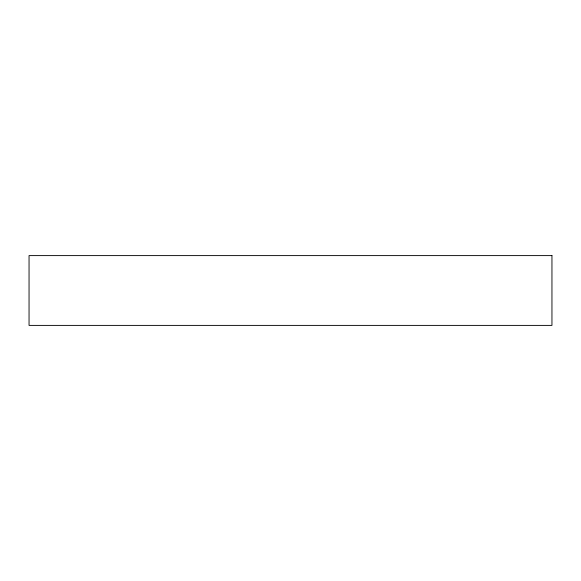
<?xml version="1.0" encoding="UTF-8"?>
<svg xmlns="http://www.w3.org/2000/svg" width="581" height="581" viewBox="0 0 581 581"><rect width="100%" height="100%" fill="white"/><g stroke="black" fill="none" stroke-linecap="round" stroke-linejoin="round"><path stroke-width="0.87" d="M551.95 255.604L29.05 255.604L29.05 325.396L551.95 325.396L551.95 255.604"/></g></svg>
